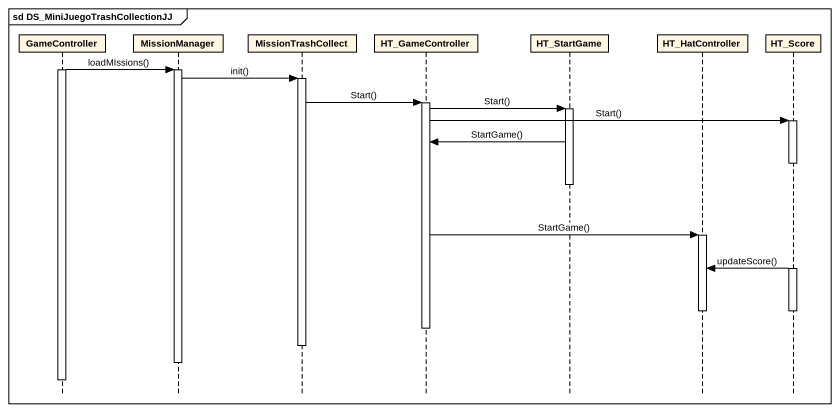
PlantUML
@startuml
mainframe sd DS_MiniJuegoTrashCollectionJJ
hide footbox
participant GameController
participant MissionManager
participant MissionTrashCollect
participant HT_GameController
participant HT_StartGame
participant HT_HatController
participant HT_Score

activate GameController
GameController -> MissionManager : loadMIssions()
activate MissionManager
MissionManager -> MissionTrashCollect : init()
activate MissionTrashCollect
MissionTrashCollect -> HT_GameController : Start()
activate HT_GameController
HT_GameController -> HT_StartGame : Start()
activate HT_StartGame
HT_GameController -> HT_Score : Start()
activate HT_Score
HT_StartGame -> HT_GameController : StartGame()
deactivate HT_Score
deactivate HT_StartGame
HT_GameController -> HT_HatController : StartGame()
activate HT_HatController
activate HT_Score
HT_Score -> HT_HatController : updateScore()
deactivate HT_HatController
deactivate HT_Score
deactivate HT_GameController
deactivate MissionTrashCollect
deactivate MissionManager
deactivate GameController
@enduml
